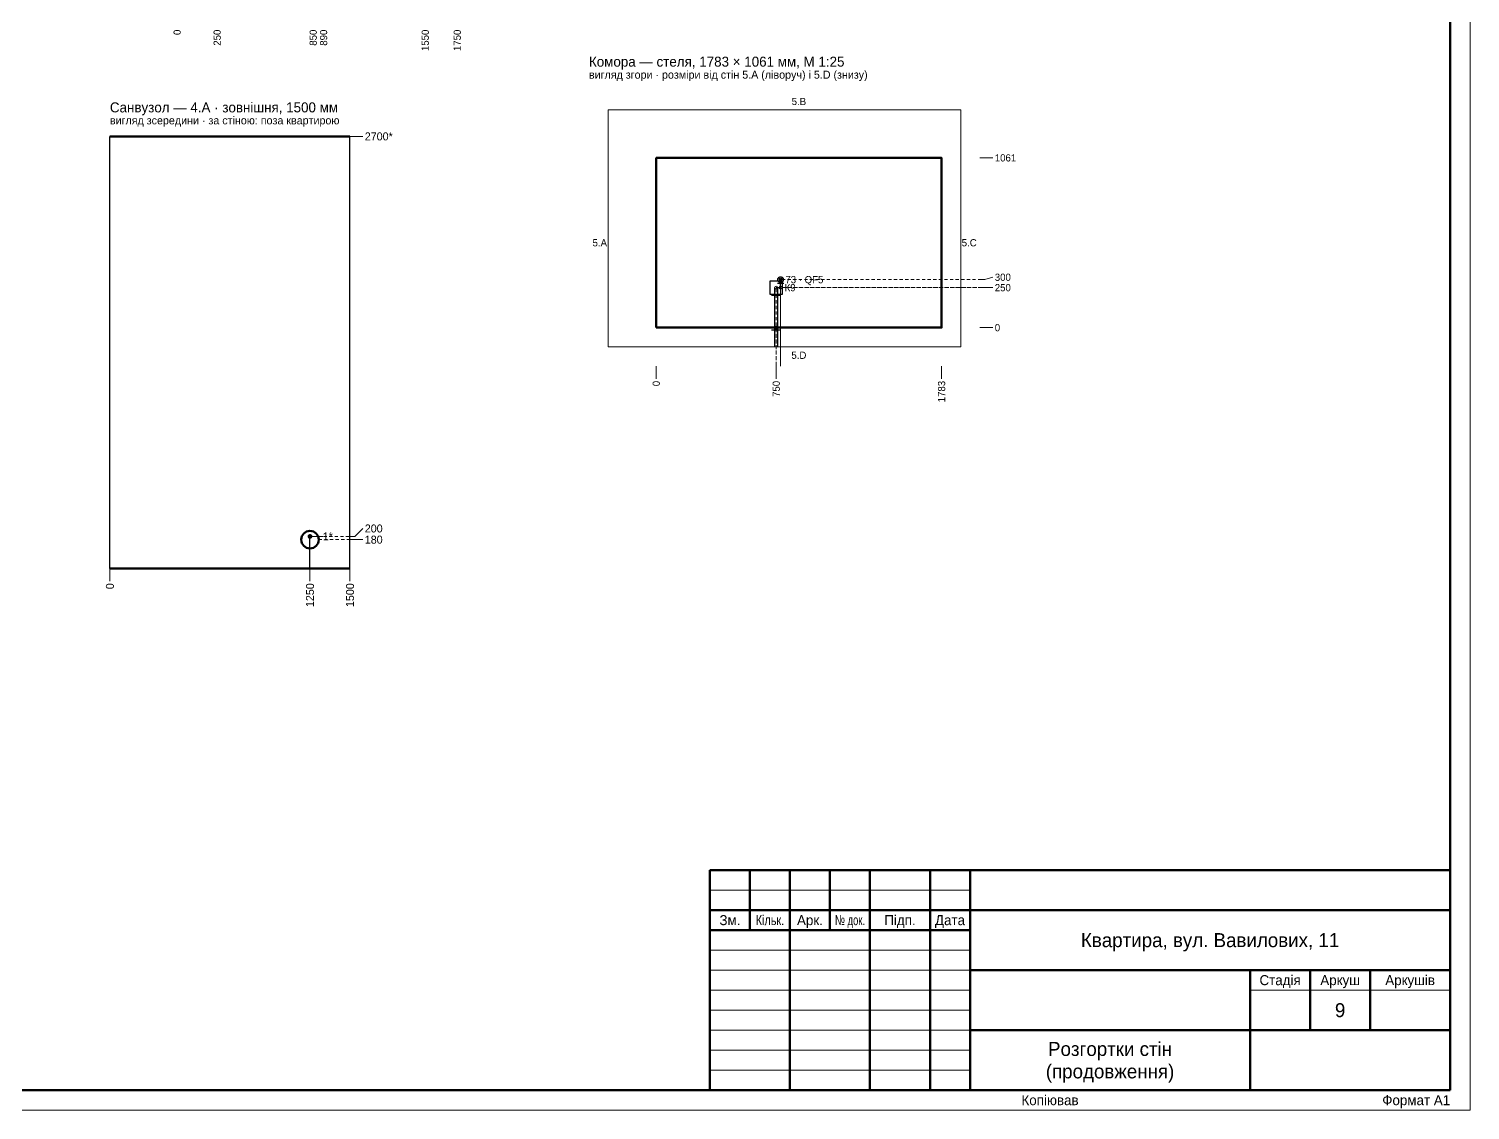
# Paper-space layout '09 Розгортки (продовження)' of a CAD drawing. Header units: millimetres. Extents: x 0 to 841, y 0 to 594.
# Drawn here: x 480.8 to 841, y 0 to 270.3 of the extents above; entities that cross this region are included whole.
import ezdxf
from ezdxf.enums import TextEntityAlignment as Align

# ---------------------------------------------------------------- set-up
doc = ezdxf.new("R2010")
doc.units = ezdxf.units.MM
doc.linetypes.add('E_CABLE_DASH', pattern=[225, 150, -75])
for name, color, linetype in [('A-SHEET', 7, 'Continuous'), ('E-ELEV', 7, 'Continuous'), ('M-FIX', 7, 'Continuous'), ('W-BOX', 1, 'Continuous'), ('W-CABLE-LIGHT', 1, 'E_CABLE_DASH')]:
    doc.layers.add(name, color=color, linetype=linetype)
doc.styles.add('PLEX_LIGHT', font='IBMPlexSans-Light.ttf')

# ---------------------------------------------------------------- blocks, each defined once
blk = doc.blocks.new('STAMP_F3')
at = {"lineweight": 50}
for p, q in [((185, 55), (0, 55)), ((0, 55), (0, 0)), ((10, 40), (10, 55)), ((20, 40), (20, 55)), ((30, 40), (30, 55)), ((40, 40), (40, 55)), ((55, 40), (55, 55)), ((65, 0), (65, 55)), ((185, 0), (185, 55)), ((0, 45), (65, 45)), ((65, 45), (185, 45)), ((0, 40), (65, 40)), ((20, 0), (20, 40)), ((40, 0), (40, 40)), ((55, 0), (55, 40)), ((65, 30), (185, 30)), ((135, 0), (135, 30)), ((150, 15), (150, 30)), ((165, 15), (165, 30)), ((65, 15), (185, 15)), ((0, 0), (185, 0))]:
    blk.add_line(p, q, dxfattribs=at)
at = {"lineweight": 18}
for p, q in [((0, 50), (65, 50)), ((0, 35), (65, 35)), ((0, 30), (65, 30)), ((0, 25), (65, 25)), ((135, 25), (185, 25)), ((0, 20), (65, 20)), ((0, 15), (65, 15)), ((0, 10), (65, 10)), ((0, 5), (65, 5))]:
    blk.add_line(p, q, dxfattribs=at)
at = {"style": 'PLEX_LIGHT'}
for s, p in [('Зм.', (5, 42.5)), ('Арк.', (25, 42.5)), ('Підп.', (47.5, 42.5)), ('Дата', (60, 42.5)), ('Стадія', (142.5, 27.5)), ('Аркушів', (175, 27.5)), ('Аркуш', (157.5, 27.5))]:
    blk.add_text(s, height=2.5, dxfattribs=at).set_placement(p, align=Align.MIDDLE_CENTER)
for s, width, p in [('Кільк.', 0.81045, (15, 42.5)), ('№ док.', 0.701948, (35, 42.5))]:
    blk.add_text(s, height=2.5, dxfattribs=dict(at, width=width)).set_placement(p, align=Align.MIDDLE_CENTER)
for tag, height, p in [('CODE', 5, (125, 50)), ('DATE1', 2.5, (60, 37.5)), ('OBJECT', 3.5, (125, 37.5)), ('DATE2', 2.5, (60, 32.5)), ('OBJECT_2', 3.5, (125, 31.9)), ('DATE3', 2.5, (60, 27.5)), ('DATE4', 2.5, (60, 22.5)), ('BUILDING', 3.5, (100, 22.5)), ('STAGE', 3.5, (142.5, 20)), ('SHEET', 3.5, (157.5, 20)), ('SHEETS', 3.5, (175, 20)), ('DATE5', 2.5, (60, 17.5)), ('BUILDING_2', 3.5, (100, 16.9)), ('DATE6', 2.5, (60, 12.5)), ('DATE7', 2.5, (60, 7.5)), ('IMAGE', 3.5, (100, 7.5)), ('ORG', 2.5, (160, 7.5)), ('DATE8', 2.5, (60, 2.5)), ('IMAGE_2', 3.5, (100, 1.9)), ('ORG_2', 2.5, (160, 3.5))]:
    blk.add_attdef(tag, text='', height=height, dxfattribs=at).set_placement(p, align=Align.MIDDLE_CENTER)
for tag, p in [('ROLE1', (1, 37.5)), ('NAME1', (21, 37.5)), ('ROLE2', (1, 32.5)), ('NAME2', (21, 32.5)), ('ROLE3', (1, 27.5)), ('NAME3', (21, 27.5)), ('ROLE4', (1, 22.5)), ('NAME4', (21, 22.5)), ('ROLE5', (1, 17.5)), ('NAME5', (21, 17.5)), ('ROLE6', (1, 12.5)), ('NAME6', (21, 12.5)), ('ROLE7', (1, 7.5)), ('NAME7', (21, 7.5)), ('ROLE8', (1, 2.5)), ('NAME8', (21, 2.5))]:
    blk.add_attdef(tag, text='', height=2.5, dxfattribs=at).set_placement(p, align=Align.MIDDLE_LEFT)

psp = doc.layouts.new('09 Розгортки (продовження)')

# ---------------------------------------------------------------- hatches: boundary and pattern name
at = {"layer": 'E-ELEV', "true_color": 0x1f77b4}
h = psp.add_hatch(color=7, dxfattribs=at)
h.dxf.hatch_style = 1
edge = h.paths.add_edge_path()
edge.add_arc((551.04, 143.41), 0.6, 0, 360)

# ---------------------------------------------------------------- linework, layer by layer
at = {"layer": 'A-SHEET', "lineweight": 18}
for p, q in [((841, 0), (841, 594)), ((0, 0), (841, 0))]:
    psp.add_line(p, q, dxfattribs=at)
at = {"layer": 'A-SHEET', "lineweight": 50}
for p, q in [((836, 5), (836, 589)), ((20, 5), (836, 5))]:
    psp.add_line(p, q, dxfattribs=at)
at = {"layer": 'E-ELEV', "lineweight": 50, "true_color": 0x29251f}
for p, q in [((501.04, 243.41), (561.04, 243.41)), ((501.04, 135.41), (561.04, 135.41))]:
    psp.add_line(p, q, dxfattribs=at)
at = {"layer": 'E-ELEV', "lineweight": 25, "true_color": 0x29251f}
for p, q in [((501.04, 135.41), (501.04, 243.41)), ((561.04, 135.41), (561.04, 243.41))]:
    psp.add_line(p, q, dxfattribs=at)
at = {"layer": 'E-ELEV', "lineweight": 13, "true_color": 0x29251f}
for p, q in [((561.04, 243.41), (562.24, 243.41)), ((562.24, 243.41), (564.24, 243.41)), ((718.49, 238.04), (719.69, 238.04)), ((719.69, 238.04), (721.69, 238.04)), ((718.49, 207.6), (719.69, 207.6)), ((718.49, 205.6), (719.69, 205.6)), ((719.69, 207.6), (721.69, 208.2)), ((719.69, 205.6), (721.69, 205.6)), ((718.49, 195.6), (719.69, 195.6)), ((719.69, 195.6), (721.69, 195.6)), ((637.57, 186), (637.57, 184.8)), ((637.57, 184.8), (637.57, 182.8)), ((667.57, 186), (667.57, 184.8)), ((667.57, 184.8), (667.57, 182.8)), ((708.89, 186), (708.89, 184.8)), ((708.89, 184.8), (708.89, 182.8)), ((562.24, 143.41), (564.24, 145.41)), ((561.04, 143.41), (562.24, 143.41)), ((561.04, 142.61), (562.24, 142.61)), ((562.24, 142.61), (564.24, 142.61)), ((501.04, 135.41), (501.04, 134.21)), ((501.04, 134.21), (501.04, 132.21)), ((551.04, 135.41), (551.04, 134.21)), ((551.04, 134.21), (551.04, 132.21)), ((561.04, 135.41), (561.04, 134.21)), ((561.04, 134.21), (561.04, 132.21))]:
    psp.add_line(p, q, dxfattribs=at)
at = {"layer": 'E-ELEV', "lineweight": 13, "true_color": 0xd9d3c8}
for p, q in [((667.92, 205.6), (668.72, 205.6)), ((668.65, 207.25), (668.65, 206.45)), ((668.65, 205.85), (668.65, 205.05)), ((669, 207.6), (669.8, 207.6)), ((669, 205.6), (669.8, 205.6)), ((669.32, 205.6), (670.12, 205.6)), ((670.4, 207.6), (671.2, 207.6)), ((670.4, 205.6), (671.2, 205.6)), ((670.72, 205.6), (671.52, 205.6)), ((671.8, 207.6), (672.6, 207.6)), ((671.8, 205.6), (672.6, 205.6)), ((672.12, 205.6), (672.92, 205.6)), ((673.2, 207.6), (674, 207.6)), ((673.2, 205.6), (674, 205.6)), ((673.52, 205.6), (674.32, 205.6)), ((674.6, 207.6), (675.4, 207.6)), ((674.6, 205.6), (675.4, 205.6)), ((674.92, 205.6), (675.72, 205.6)), ((676, 207.6), (676.8, 207.6)), ((676, 205.6), (676.8, 205.6)), ((676.32, 205.6), (677.12, 205.6)), ((677.4, 207.6), (678.2, 207.6)), ((677.4, 205.6), (678.2, 205.6)), ((677.72, 205.6), (678.52, 205.6)), ((678.8, 207.6), (679.6, 207.6)), ((678.8, 205.6), (679.6, 205.6)), ((679.12, 205.6), (679.92, 205.6)), ((680.2, 207.6), (681, 207.6)), ((680.2, 205.6), (681, 205.6)), ((680.52, 205.6), (681.32, 205.6)), ((681.6, 207.6), (682.4, 207.6)), ((681.6, 205.6), (682.4, 205.6)), ((681.92, 205.6), (682.72, 205.6)), ((683, 207.6), (683.8, 207.6)), ((683, 205.6), (683.8, 205.6)), ((683.32, 205.6), (684.12, 205.6)), ((684.4, 207.6), (685.2, 207.6)), ((684.4, 205.6), (685.2, 205.6)), ((684.72, 205.6), (685.52, 205.6)), ((685.8, 207.6), (686.6, 207.6)), ((685.8, 205.6), (686.6, 205.6)), ((686.12, 205.6), (686.92, 205.6)), ((687.2, 207.6), (688, 207.6)), ((687.2, 205.6), (688, 205.6)), ((687.52, 205.6), (688.32, 205.6)), ((688.6, 207.6), (689.4, 207.6)), ((688.6, 205.6), (689.4, 205.6)), ((688.92, 205.6), (689.72, 205.6)), ((690, 207.6), (690.8, 207.6)), ((690, 205.6), (690.8, 205.6)), ((690.32, 205.6), (691.12, 205.6)), ((691.4, 207.6), (692.2, 207.6)), ((691.4, 205.6), (692.2, 205.6)), ((691.72, 205.6), (692.52, 205.6)), ((692.8, 207.6), (693.6, 207.6)), ((692.8, 205.6), (693.6, 205.6)), ((693.12, 205.6), (693.92, 205.6)), ((694.2, 207.6), (695, 207.6)), ((694.2, 205.6), (695, 205.6)), ((694.52, 205.6), (695.32, 205.6)), ((695.6, 207.6), (696.4, 207.6)), ((695.6, 205.6), (696.4, 205.6)), ((695.92, 205.6), (696.72, 205.6)), ((697, 207.6), (697.8, 207.6)), ((697, 205.6), (697.8, 205.6)), ((697.32, 205.6), (698.12, 205.6)), ((698.4, 207.6), (699.2, 207.6)), ((698.4, 205.6), (699.2, 205.6)), ((698.72, 205.6), (699.52, 205.6)), ((699.8, 207.6), (700.6, 207.6)), ((699.8, 205.6), (700.6, 205.6)), ((700.12, 205.6), (700.92, 205.6)), ((701.2, 207.6), (702, 207.6)), ((701.2, 205.6), (702, 205.6)), ((701.52, 205.6), (702.32, 205.6)), ((702.6, 207.6), (703.4, 207.6)), ((702.6, 205.6), (703.4, 205.6)), ((702.92, 205.6), (703.72, 205.6)), ((704, 207.6), (704.8, 207.6)), ((704, 205.6), (704.8, 205.6)), ((704.32, 205.6), (705.12, 205.6)), ((705.4, 207.6), (706.2, 207.6)), ((705.4, 205.6), (706.2, 205.6)), ((705.72, 205.6), (706.52, 205.6)), ((706.8, 207.6), (707.6, 207.6)), ((706.8, 205.6), (707.6, 205.6)), ((707.12, 205.6), (707.92, 205.6)), ((708.2, 207.6), (709, 207.6)), ((708.2, 205.6), (709, 205.6)), ((708.52, 205.6), (709.32, 205.6)), ((709.6, 207.6), (710.4, 207.6)), ((709.6, 205.6), (710.4, 205.6)), ((709.92, 205.6), (710.72, 205.6)), ((711, 207.6), (711.8, 207.6)), ((711, 205.6), (711.8, 205.6)), ((711.32, 205.6), (712.12, 205.6)), ((712.4, 207.6), (713.2, 207.6)), ((712.4, 205.6), (713.2, 205.6)), ((712.72, 205.6), (713.52, 205.6)), ((713.8, 207.6), (714.6, 207.6)), ((713.8, 205.6), (714.6, 205.6)), ((714.12, 205.6), (714.92, 205.6)), ((715.2, 207.6), (716, 207.6)), ((715.2, 205.6), (716, 205.6)), ((715.52, 205.6), (716.32, 205.6)), ((716.6, 207.6), (717.4, 207.6)), ((716.6, 205.6), (717.4, 205.6)), ((716.92, 205.6), (717.72, 205.6)), ((718, 207.6), (718.49, 207.6)), ((718, 205.6), (718.49, 205.6)), ((718.32, 205.6), (718.49, 205.6)), ((667.57, 205.25), (667.57, 204.45)), ((667.57, 203.85), (667.57, 203.05)), ((667.57, 202.45), (667.57, 201.65)), ((668.65, 205.25), (668.65, 204.45)), ((668.65, 204.45), (668.65, 203.65)), ((668.65, 203.85), (668.65, 203.05)), ((668.65, 203.05), (668.65, 202.25)), ((668.65, 202.45), (668.65, 201.65)), ((667.57, 201.05), (667.57, 200.25)), ((667.57, 199.65), (667.57, 198.85)), ((667.57, 198.25), (667.57, 197.45)), ((668.65, 201.65), (668.65, 200.85)), ((668.65, 201.05), (668.65, 200.25)), ((668.65, 200.25), (668.65, 199.45)), ((668.65, 199.65), (668.65, 198.85)), ((668.65, 198.85), (668.65, 198.05)), ((668.65, 198.25), (668.65, 197.45)), ((667.57, 196.85), (667.57, 196.05)), ((667.57, 195.45), (667.57, 194.65)), ((667.57, 195.25), (667.57, 194.45)), ((668.65, 197.45), (668.65, 196.65)), ((668.65, 196.85), (668.65, 196.05)), ((668.65, 196.05), (668.65, 195.25)), ((668.65, 195.45), (668.65, 194.65)), ((668.65, 194.65), (668.65, 193.85)), ((667.57, 194.05), (667.57, 193.25)), ((667.57, 193.85), (667.57, 193.05)), ((667.57, 192.65), (667.57, 191.85)), ((667.57, 192.45), (667.57, 191.65)), ((667.57, 191.25), (667.57, 190.45)), ((667.57, 191.05), (667.57, 190.25)), ((668.65, 194.05), (668.65, 193.25)), ((668.65, 193.25), (668.65, 192.45)), ((668.65, 192.65), (668.65, 191.85)), ((668.65, 191.85), (668.65, 191.05)), ((668.65, 191.25), (668.65, 190.45)), ((667.57, 189.85), (667.57, 189.05)), ((667.57, 189.65), (667.57, 188.85)), ((667.57, 188.45), (667.57, 187.65)), ((667.57, 188.25), (667.57, 187.45)), ((668.65, 190.45), (668.65, 189.65)), ((668.65, 189.85), (668.65, 189.05)), ((668.65, 189.05), (668.65, 188.25)), ((668.65, 188.45), (668.65, 187.65)), ((668.65, 187.65), (668.65, 186.85)), ((667.57, 187.05), (667.57, 186.25)), ((667.57, 186.85), (667.57, 186.05)), ((668.65, 187.05), (668.65, 186.25)), ((668.65, 186.25), (668.65, 186))]:
    psp.add_line(p, q, dxfattribs=at)
at = {"layer": 'E-ELEV', "lineweight": 25, "true_color": 0x1f77b4}
psp.add_line((551.04, 135.41), (551.04, 142.81), dxfattribs=at)
at = {"layer": 'E-ELEV', "lineweight": 13, "true_color": 0x9a9288}
for p, q in [((551.64, 143.41), (552.44, 143.41)), ((552.84, 143.41), (552.04, 143.41)), ((553.04, 143.41), (553.84, 143.41)), ((553.24, 142.61), (554.04, 142.61)), ((554.24, 143.41), (553.44, 143.41)), ((554.44, 143.41), (555.24, 143.41)), ((554.64, 142.61), (555.44, 142.61)), ((555.84, 143.41), (556.64, 143.41)), ((556.04, 142.61), (556.84, 142.61)), ((557.24, 143.41), (558.04, 143.41)), ((557.44, 142.61), (558.24, 142.61)), ((558.64, 143.41), (559.44, 143.41)), ((558.84, 142.61), (559.64, 142.61)), ((560.04, 143.41), (560.84, 143.41)), ((560.24, 142.61), (561.04, 142.61))]:
    psp.add_line(p, q, dxfattribs=at)
at = {"layer": 'E-ELEV', "lineweight": 25, "true_color": 0x8c564b}
psp.add_line((551.04, 135.41), (551.04, 140.41), dxfattribs=at)
at = {"layer": 'E-ELEV', "lineweight": 13, "true_color": 0xd9d3c8}
psp.add_lwpolyline([(625.57, 190.8), (625.57, 250.04), (713.69, 250.04), (713.69, 190.8), (625.57, 190.8)], close=True, dxfattribs=at)
at = {"layer": 'E-ELEV', "lineweight": 70, "true_color": 0x29251f}
psp.add_lwpolyline([(637.57, 195.6), (637.57, 238.04), (708.89, 238.04), (708.89, 195.6)], close=True, dxfattribs=at)
at = {"layer": 'E-ELEV', "lineweight": 13, "true_color": 0x9a9288}
for centre in [(667.57, 205.6), (667.57, 205.6), (668.65, 207.6), (668.65, 207.6), (668.65, 205.6), (668.65, 205.6), (667.57, 195.6)]:
    psp.add_circle(centre, 0.35, dxfattribs=at)
at = {"layer": 'E-ELEV', "lineweight": 50, "true_color": 0x8c564b}
psp.add_circle((551.04, 142.61), 2.2, dxfattribs=at)
at = {"layer": 'M-FIX', "lineweight": 25, "true_color": 0x29251f}
for p, q in [((669.45, 206.6), (667.85, 206.6)), ((668.72, 203.6), (666.42, 203.6)), ((668.72, 194.98), (666.42, 194.98))]:
    psp.add_line(p, q, dxfattribs=at)
at = {"layer": 'W-BOX', "lineweight": 25, "true_color": 0xb3261e}
psp.add_lwpolyline([(665.97, 204), (669.17, 204), (669.17, 207.2), (665.97, 207.2)], close=True, dxfattribs=at)
at = {"layer": 'W-CABLE-LIGHT', "lineweight": 13, "true_color": 0x9c755f}
for p, q in [((668.16, 207.11), (669.14, 208.09)), ((668.16, 208.09), (669.14, 207.11))]:
    psp.add_line(p, q, dxfattribs=at)
at = {"layer": 'W-CABLE-LIGHT', "lineweight": 25, "true_color": 0x9c755f}
for points in [[(667.22, 190.8), (667.22, 205.6)], [(667.57, 205.6), (668.65, 205.6), (668.65, 207.6)], [(667.92, 205.6), (667.92, 190.8)]]:
    psp.add_lwpolyline(points, dxfattribs=at)
psp.add_circle((668.65, 207.6), 0.7, dxfattribs=at)

# ---------------------------------------------------------------- block references
at = {"layer": 'A-SHEET'}
ref = psp.add_blockref('STAMP_F3', (651, 5), dxfattribs=at)
ref.add_attrib('OBJECT', 'Квартира, вул. Вавилових, 11', dxfattribs={"layer": '0', "height": 3.5, "style": 'PLEX_LIGHT'}).set_placement((776, 42.5), align=Align.MIDDLE_CENTER)
ref.add_attrib('IMAGE', 'Розгортки стін', dxfattribs={"layer": '0', "height": 3.5, "style": 'PLEX_LIGHT'}).set_placement((751, 15.3), align=Align.MIDDLE_CENTER)
ref.add_attrib('IMAGE_2', '(продовження)', dxfattribs={"layer": '0', "height": 3.5, "style": 'PLEX_LIGHT'}).set_placement((751, 9.7), align=Align.MIDDLE_CENTER)
ref.add_attrib('SHEET', '9', dxfattribs={"layer": '0', "height": 3.5, "style": 'PLEX_LIGHT'}).set_placement((808.5, 25), align=Align.MIDDLE_CENTER)

# ---------------------------------------------------------------- texts
at = {"layer": 'A-SHEET', "style": 'PLEX_LIGHT'}
psp.add_text('Копіював', height=2.5, dxfattribs=at).set_placement((736, 2.5), align=Align.MIDDLE_CENTER)
psp.add_text('Формат A1', height=2.5, dxfattribs=at).set_placement((836, 2.5), align=Align.MIDDLE_RIGHT)
at = {"layer": 'E-ELEV', "true_color": 0x29251f, "style": 'PLEX_LIGHT'}
for s, height, p in [('0', 1.8, (517.84, 270.09)), ('250', 1.8, (527.84, 270.09)), ('850', 1.8, (551.84, 270.09)), ('890', 1.8, (554.44, 270.09)), ('1550', 1.8, (579.84, 270.09)), ('1750', 1.8, (587.84, 270.09)), ('0', 1.8, (637.57, 182.3)), ('750', 1.8, (667.57, 182.3)), ('1783', 1.8, (708.89, 182.3)), ('0', 2, (501.04, 131.71)), ('1250', 2, (551.04, 131.71)), ('1500', 2, (561.04, 131.71))]:
    psp.add_text(s, height=height, rotation=90, dxfattribs=at).set_placement(p, align=Align.MIDDLE_RIGHT)
for s, height, p in [('Комора — стеля, 1783 × 1061 мм, М 1:25', 2.5, (620.77, 262.09)), ('вигляд згори · розміри від стін 5.A (ліворуч) і 5.D (знизу)', 2, (620.77, 258.84)), ('Санвузол — 4.A · зовнішня, 1500 мм', 2.5, (501.04, 250.66)), ('вигляд зсередини · за стіною: поза квартирою', 2, (501.04, 247.41)), ('2700*', 2, (564.74, 243.41)), ('1061', 1.8, (722.19, 238.04)), ('300', 1.8, (722.19, 208.2)), ('250', 1.8, (722.19, 205.6)), ('0', 1.8, (722.19, 195.6)), ('200', 2, (564.74, 145.41)), ('180', 2, (564.74, 142.61))]:
    psp.add_text(s, height=height, dxfattribs=at).set_placement(p, align=Align.MIDDLE_LEFT)
at = {"layer": 'E-ELEV', "true_color": 0x9a9288, "style": 'PLEX_LIGHT'}
for s, p in [('5.B', (673.23, 252.14)), ('5.A', (623.47, 216.82)), ('5.C', (715.79, 216.82)), ('5.D', (673.23, 188.7))]:
    psp.add_text(s, height=1.8, dxfattribs=at).set_placement(p, align=Align.MIDDLE_CENTER)
at = {"layer": 'E-ELEV', "true_color": 0x8c564b, "style": 'PLEX_LIGHT'}
psp.add_text('1*', height=2, dxfattribs=at).set_placement((554.24, 143.41), align=Align.MIDDLE_LEFT)
at = {"layer": 'W-BOX', "true_color": 0xb3261e, "style": 'PLEX_LIGHT'}
psp.add_text('К9', height=1.8, dxfattribs=at).set_placement((669.67, 205.6), align=Align.MIDDLE_LEFT)
at = {"layer": 'W-CABLE-LIGHT', "true_color": 0x29251f, "style": 'PLEX_LIGHT'}
psp.add_text('73 · QF5', height=1.8, dxfattribs=at).set_placement((669.85, 207.6), align=Align.MIDDLE_LEFT)

doc.saveas('drawing.dxf')
